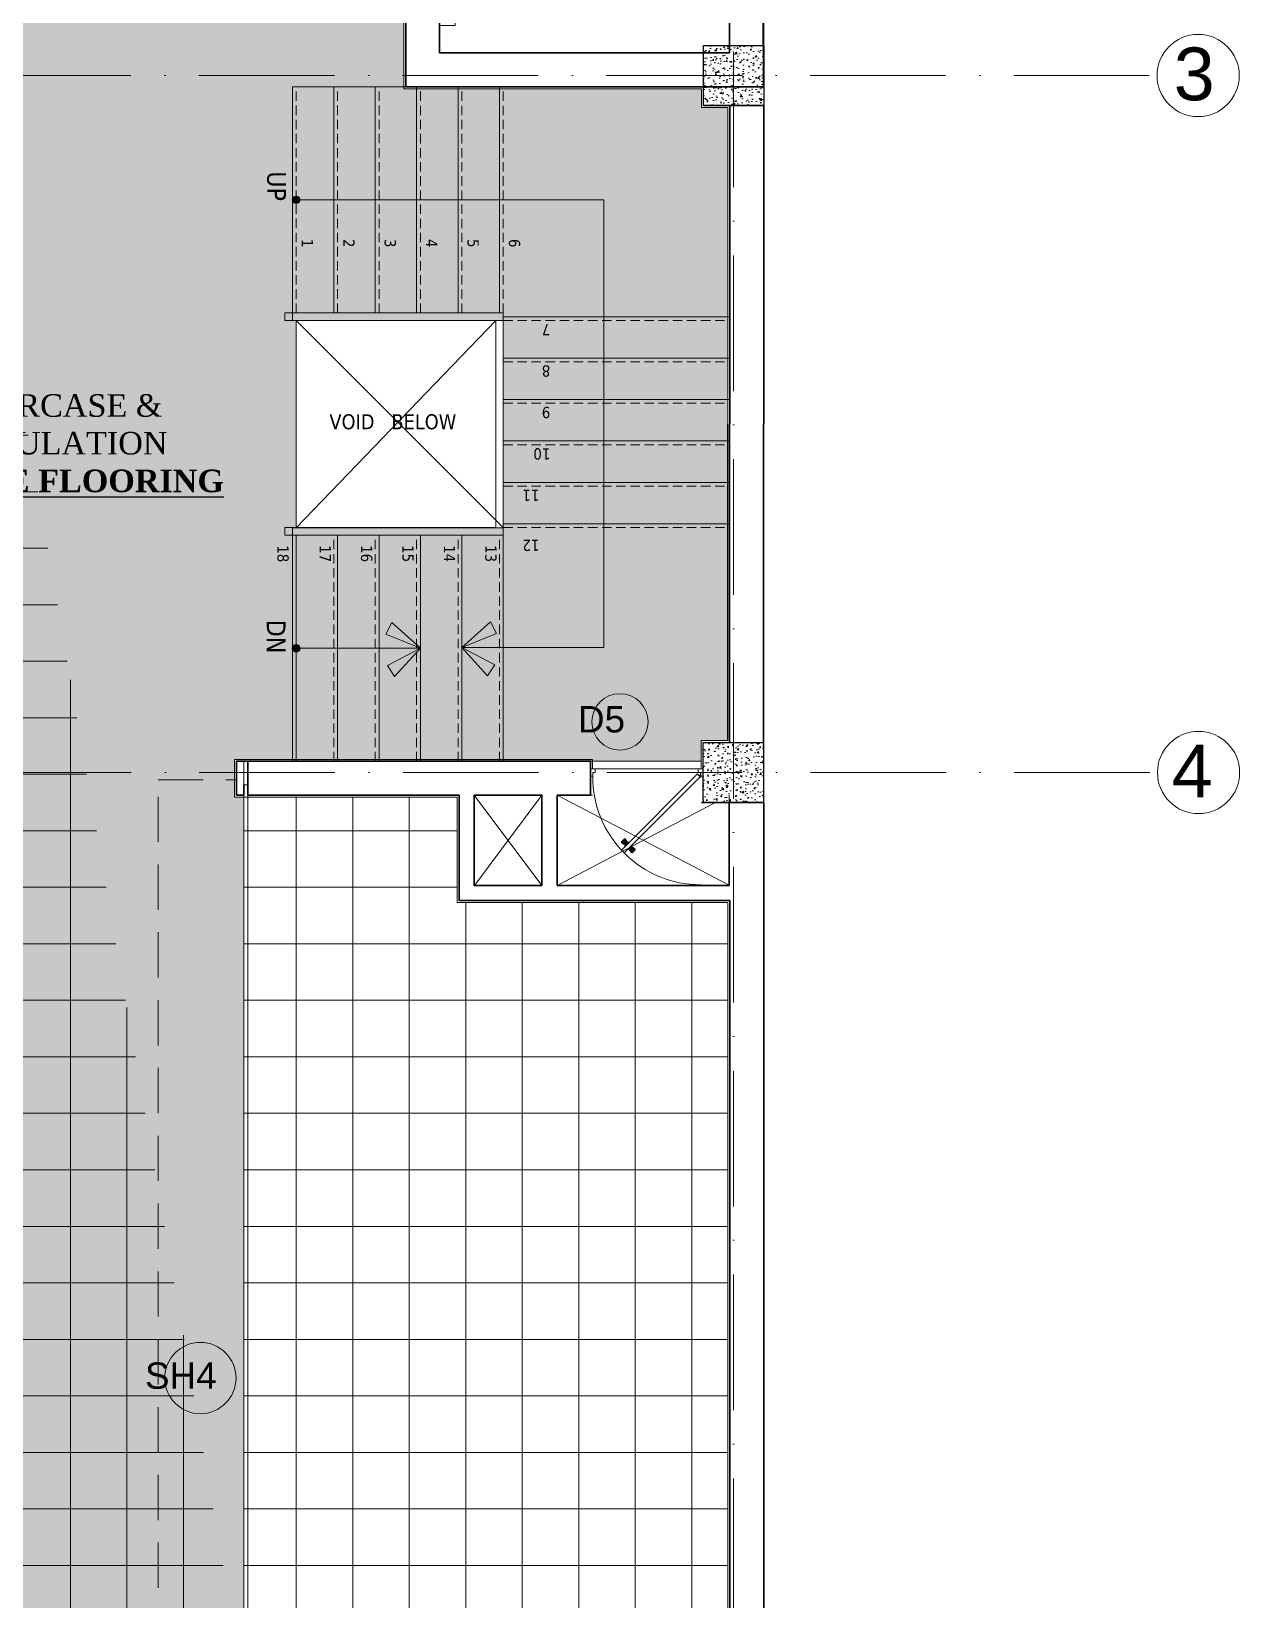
# Model space of a CAD drawing. Header units: inches. Extents: x 10755 to 33653, y -10992 to 10708.
# Drawn here: x 25436.1 to 25757, y -947.6 to -531.4 of the extents above; entities that cross this region are included whole.
import ezdxf

# ---------------------------------------------------------------- set-up
doc = ezdxf.new("R2010")
doc.units = ezdxf.units.IN
doc.header["$MEASUREMENT"] = 0
doc.linetypes.add('ACAD_ISO10W100', pattern=[18, 12, -3, 0, -3])
doc.linetypes.add('HIDDEN', pattern=[0.375, 0.25, -0.125])
for name, color, linetype, lineweight in [('arrow line', 54, 'Continuous', 9), ('centerline', 9, 'ACAD_ISO10W100', 5), ('col', 1, 'Continuous', 30), ('DIMINSION', 5, 'Continuous', 15), ('hatch', 33, 'Continuous', 5), ('hatch 2', 8, 'Continuous', 13), ('hatch room', 33, 'Continuous', 9), ('hatch- rcc', 252, 'Continuous', 5), ('hatch1', 9, 'Continuous', 5), ('L1 furnitures', 252, 'Continuous', 9), ('Pillar', 11, 'Continuous', 25), ('PLASTER', 50, 'Continuous', 9), ('PUERTAS', 7, 'Continuous', 0), ('railing', 33, 'Continuous', 15), ('rs', 102, 'Continuous', 15), ('STAIRCASE', 143, 'Continuous', 15), ('title text 1', 113, 'Continuous', 25), ('tread hidden', 200, 'HIDDEN', 9), ('wall', 1, 'Continuous', 35), ('win sec', 161, 'Continuous', 9)]:
    doc.layers.add(name, color=color, linetype=linetype, lineweight=lineweight)
doc.layers.add('T-TEXT', color=230, linetype='Continuous')
doc.layers.add('text 100', color=4, linetype='Continuous')
doc.layers.get('DIMINSION').off()
doc.styles.add('Prajwal', font='stylu.ttf', dxfattribs={"height": 9})
doc.styles.get("Standard").update_dxf_attribs({"font": 'arial.ttf'})
doc.styles.add('suren', font='times.ttf', dxfattribs={"height": 4})

# ---------------------------------------------------------------- blocks, each defined once
blk = doc.blocks.new('A$C03EF3246')
at = {"layer": 'arrow line'}
for q in [(-16.37, -1.02), (-1.99, -1.02)]:
    blk.add_line((-9.18, 6.21), q, dxfattribs=at)
for points in [[(-16.37, -1.02), (-13.34, -2.78), (-9.18, 6.21)], [(-1.99, -1.02), (-5.01, -2.78), (-9.18, 6.21)]]:
    blk.add_lwpolyline(points, dxfattribs=at)
blk = doc.blocks.new('ETERWEWE')
at = {"layer": 'hatch- rcc', "linetype": 'Continuous', "ltscale": 30}
h = blk.add_hatch(dxfattribs=at)
h.set_pattern_fill('AR-CONC', color=256, scale=0.5, style=0)
h.set_pattern_definition([(50, (0, 0), (3.586300913, -0.313760675), [0.375, -4.125]), (355, (0, 0), (-0.69375667, 3.76096067), [0.3, -3.3]), (100.4514445, (0.299, -0.026), (2.89254423, 3.447199955), [0.31870096, -3.50571056]), (46.1842, (0, 1), (5.33620665, -0.8275964), [0.5625, -6.1875]), (96.6356355, (0.4447, 0.931), (4.67330973, 4.870593), [0.47805171, -5.2585688]), (351.184164, (0, 1), (4.67330973, 4.870593), [0.45, -4.95]), (21, (0.5, 0.75), (2.98453526, -2.013094453), [0.375, -4.125]), (326, (0.5, 0.75), (1.21657666, 3.625750225), [0.3, -3.3]), (71.4514447, (0.7487, 0.5822), (4.20111188, 1.612655764), [0.31870095, -3.50571056]), (37.5, (0, 0), (0.060799277, 1.664469269), [0, -3.26, 0, -3.35, 0, -3.3125]), (7.5, (0, 0), (1.315347687, 1.97205856), [0, -1.91, 0, -3.185, 0, -1.2625]), (327.5, (-1.115, 0), (2.669112181, -0.112774359), [0, -1.25, 0, -3.9, 0, -5.175]), (317.5, (-1.615, 0), (2.915930847, 0.50052491), [0, -1.625, 0, -2.59, 0, -3.675])])
h.paths.add_polyline_path([(159423.23, -3794.58), (159439.23, -3794.58), (159439.23, -3778.58), (159423.23, -3778.58)])
at = {"layer": 'col', "linetype": 'Continuous', "ltscale": 30}
blk.add_lwpolyline([(159423.23, -3794.58), (159423.23, -3778.58), (159439.23, -3778.58), (159439.23, -3794.58), (159423.23, -3794.58)], dxfattribs=at)
blk = doc.blocks.new('rwewrwe')
at = {"layer": 'railing', "linetype": 'Continuous', "ltscale": 30}
blk.add_line((179366.88, -4040.04), (179367.88, -4040.04), dxfattribs=at)
at = {"layer": 'STAIRCASE', "linetype": 'Continuous', "ltscale": 30}
for p, q in [((179345.86, -4031.04), (179345.86, -4031.04)), ((179356.86, -4031.04), (179356.86, -4031.04))]:
    blk.add_line(p, q, dxfattribs=at)
at = {"layer": 'wall', "color": 7, "ltscale": 30}
for p, q in [((179363.96, -3954.19), (179363.96, -3974.31)), ((179458.96, -3954.19), (179363.96, -3954.19)), ((179458.96, -3963.19), (179458.96, -3954.19)), ((179372.96, -3963.19), (179372.96, -3974.31)), ((179372.96, -3963.19), (179449.96, -3963.19)), ((179449.96, -3963.19), (179449.96, -4031.04)), ((179458.96, -4040.04), (179458.96, -3963.19)), ((179363.96, -3974.31), (179372.96, -3974.31)), ((179363.96, -4020.79), (179363.96, -4040.04)), ((179372.96, -4020.79), (179363.96, -4020.79)), ((179372.96, -4020.79), (179372.96, -4031.04)), ((179372.96, -4031.04), (179449.96, -4031.04)), ((179458.96, -4040.04), (179363.96, -4040.04))]:
    blk.add_line(p, q, dxfattribs=at)
at = {"layer": 'wall', "color": 7}
blk.add_line((179372.96, -4020.79), (179363.96, -4020.79), dxfattribs=at)
at = {"layer": 'win sec', "color": 7}
for p, q in [((179377.14, -3970.9), (179372.96, -3970.9)), ((179377.14, -4023.75), (179377.14, -3970.9)), ((179363.96, -3974.31), (179363.96, -4021.66)), ((179372.96, -3974.31), (179372.96, -4021.66)), ((179377.14, -3972.19), (179440.96, -3972.19)), ((179377.14, -3973.44), (179439.71, -3973.44)), ((179377.14, -4020.79), (179439.71, -3973.44)), ((179439.71, -4020.79), (179439.71, -3973.44)), ((179440.96, -4022.04), (179440.96, -3972.19)), ((179377.14, -3979.44), (179439.71, -4020.79)), ((179377.14, -4020.79), (179439.71, -4020.79)), ((179372.96, -4023.75), (179377.14, -4023.75)), ((179377.14, -4022.04), (179440.96, -4022.04)), ((179374.4, -4028.04), (179374.4, -4028.03))]:
    blk.add_line(p, q, dxfattribs=at)
blk = doc.blocks.new('wewerrr')
at = {"layer": 'DIMINSION', "linetype": 'Continuous'}
for p in [(17288.57, -332.81), (17288.57, -332.81), (17288.49, -517.81), (17288.49, -517.81)]:
    blk.add_blockref('ETERWEWE', p, dxfattribs=at)
blk = doc.blocks.new('2ft6in')
at = {"layer": 'PUERTAS', "color": 2}
for p, q in [((0.84, 2.1), (21.02, 22.28)), ((21.71, 21.6), (1.47, 1.37)), ((18.33, 21.76), (18.31, 21.77)), ((21.71, 21.6), (21.02, 22.28)), ((21.18, 18.9), (21.2, 18.89)), ((0, 2), (0, 0)), ((0.6, 2), (0, 2)), ((1.33, 0), (0, 0)), ((0.6, 1.26), (0.6, 2.04)), ((0.67, 1.26), (0.6, 1.26)), ((0.67, 1.26), (0.67, 2.01)), ((0.67, 1), (0.67, 1.26)), ((1.33, 1), (0.67, 1)), ((1.31, 1.53), (0.79, 2.06)), ((1.36, 1.58), (0.81, 2.12)), ((1.36, 1.58), (1.31, 1.53)), ((1.47, 1.37), (1.31, 1.53)), ((1.33, 0), (1.33, 1)), ((28.67, 0), (28.67, 1)), ((28.67, 1), (29.33, 1)), ((28.67, 0), (30, 0)), ((29.33, 1), (29.33, 2)), ((29.33, 2), (30, 2)), ((30, 0), (30, 2))]:
    blk.add_line(p, q, dxfattribs=at)
at = {"layer": 'PUERTAS', "color": 8}
for p, q in [((18.81, 20.78), (18.04, 21.4)), ((18.86, 20.83), (18.08, 21.46)), ((18.95, 20.92), (18.2, 21.58)), ((18.44, 21.9), (18.31, 21.77)), ((19.07, 21.03), (18.34, 21.72)), ((18.44, 21.9), (18.56, 22.02)), ((18.58, 22.01), (18.56, 22.02)), ((19.3, 21.26), (18.61, 22)), ((19.42, 21.38), (18.75, 22.14)), ((19.51, 21.48), (18.88, 22.26)), ((19.55, 21.53), (18.93, 22.3)), ((19.13, 20.8), (19.03, 20.9)), ((19.15, 20.82), (19.05, 20.92)), ((19.19, 20.87), (19.1, 20.96)), ((19.25, 20.93), (19.16, 21.02)), ((19.28, 20.63), (19.32, 20.83)), ((19.4, 21.08), (19.31, 21.17)), ((19.47, 21.15), (19.38, 21.24)), ((19.43, 20.78), (19.4, 20.9)), ((19.51, 21.19), (19.42, 21.28)), ((19.55, 20.91), (19.43, 20.94)), ((19.53, 21.21), (19.44, 21.3)), ((19.7, 21.06), (19.51, 21.01)), ((19.89, 21.24), (19.58, 21.08)), ((20.07, 21.42), (19.64, 21.15)), ((18.91, 20.27), (19.19, 20.69)), ((19.09, 20.44), (19.25, 20.76)), ((19.69, 19.49), (20.12, 19.76)), ((19.87, 19.67), (20.18, 19.83)), ((20.06, 19.85), (20.25, 19.9)), ((20.21, 20), (20.33, 19.97)), ((20.21, 19.38), (20.83, 18.61)), ((20.23, 19.7), (20.32, 19.61)), ((20.25, 19.72), (20.34, 19.63)), ((20.25, 19.43), (20.88, 18.65)), ((20.29, 19.76), (20.38, 19.67)), ((20.33, 20.13), (20.36, 20.01)), ((20.34, 19.53), (21, 18.77)), ((20.36, 19.83), (20.45, 19.74)), ((20.48, 20.28), (20.44, 20.08)), ((20.46, 19.64), (21.14, 18.91)), ((20.5, 19.98), (20.6, 19.89)), ((20.67, 20.47), (20.51, 20.15)), ((20.85, 20.64), (20.57, 20.22)), ((20.57, 20.04), (20.66, 19.95)), ((20.61, 20.09), (20.7, 19.99)), ((20.63, 20.11), (20.72, 20.01)), ((20.69, 19.87), (21.42, 19.19)), ((20.81, 19.99), (21.56, 19.33)), ((20.9, 20.08), (21.68, 19.45)), ((20.95, 20.13), (21.72, 19.51)), ((21.32, 19.01), (21.2, 18.89)), ((21.32, 19.01), (21.44, 19.14)), ((21.43, 19.15), (21.44, 19.14)), ((0, 0), (30, 0))]:
    blk.add_line(p, q, dxfattribs=at)
at = {"layer": 'PUERTAS', "color": 1}
for p, q in [((18.06, 21.44), (18.48, 21.86)), ((18.74, 20.79), (18.06, 21.34)), ((18.08, 21.51), (18.45, 21.88)), ((18.11, 21.49), (18.08, 21.51)), ((18.82, 22.25), (18.45, 21.88)), ((18.9, 22.28), (18.48, 21.86)), ((18.84, 22.23), (18.82, 22.25)), ((18.83, 20.8), (19.18, 21.15)), ((18.92, 20.89), (18.93, 20.88)), ((19.54, 21.59), (18.99, 22.27)), ((19.02, 20.88), (19.24, 21.1)), ((19.12, 20.8), (19.03, 20.89)), ((19.11, 20.79), (19.33, 21.01)), ((19.54, 21.5), (19.18, 21.15)), ((19.45, 21.31), (19.24, 21.1)), ((19.55, 21.22), (19.33, 21.01)), ((19.45, 21.41), (19.45, 21.41)), ((19.54, 21.22), (19.45, 21.31)), ((19.64, 21.23), (19.64, 21.23)), ((19.74, 21.24), (19.73, 21.23)), ((20.12, 21.49), (19.74, 21.24)), ((20.22, 21.48), (20.22, 21.49)), ((18.84, 20.21), (19.1, 20.6)), ((18.85, 20.11), (18.84, 20.12)), ((19.1, 20.7), (19.11, 20.69)), ((19.1, 20.6), (19.1, 20.6)), ((19.53, 19.43), (19.54, 19.42)), ((19.64, 19.42), (20.02, 19.67)), ((20.02, 19.67), (20.03, 19.68)), ((20.12, 19.68), (20.12, 19.68)), ((20.21, 19.69), (20.43, 19.9)), ((20.22, 19.41), (20.57, 19.76)), ((20.22, 19.69), (20.31, 19.6)), ((20.22, 19.32), (20.76, 18.64)), ((20.31, 19.6), (20.52, 19.81)), ((20.31, 19.5), (20.31, 19.5)), ((20.65, 20.12), (20.43, 19.9)), ((20.74, 20.03), (20.52, 19.81)), ((20.93, 20.11), (20.57, 19.76)), ((20.64, 20.11), (20.73, 20.02)), ((20.66, 20.31), (20.65, 20.31)), ((20.65, 20.21), (20.65, 20.22)), ((20.91, 20.7), (20.66, 20.31)), ((20.84, 20.02), (20.83, 20.03)), ((20.86, 18.63), (21.28, 19.05)), ((20.91, 20.8), (20.91, 20.79)), ((20.91, 18.68), (20.94, 18.66)), ((20.94, 18.66), (21.31, 19.03)), ((21.02, 20.12), (21.7, 19.57)), ((21.7, 19.47), (21.28, 19.05)), ((21.67, 19.4), (21.31, 19.03)), ((21.65, 19.42), (21.67, 19.4))]:
    blk.add_line(p, q, dxfattribs=at)
at = {"layer": 'PUERTAS', "color": 2}
for radius in [0.129, 0.0627]:
    blk.add_circle((0.68, 2.14), radius, dxfattribs=at)
at = {"layer": 'PUERTAS', "color": 8}
blk.add_arc((0.68, 2.14), 28.65, 359.7285, 90.0333, dxfattribs=at)
at = {"layer": 'PUERTAS', "color": 1}
for centre, start, end in [((18.94, 22.23), 38.9236, 135), ((18.97, 20.93), 225, 315), ((19.4, 21.36), 315, 45), ((19.49, 21.55), 315, 38.9236), ((19.6, 21.18), 50.2572, 135), ((19.68, 21.28), 230.2572, 315), ((20.17, 21.44), 45, 135), ((18.78, 20.84), 231.0764, 315), ((18.89, 20.16), 135, 225), ((19.16, 20.74), 135, 219.7428), ((19.06, 20.65), 315, 39.7428), ((19.59, 19.47), 225, 315), ((20.07, 19.63), 50.2572, 135), ((20.16, 19.73), 230.2572, 315), ((20.27, 19.36), 135, 218.9236), ((20.35, 19.55), 135, 225), ((20.7, 20.26), 135, 219.7428), ((20.6, 20.17), 315, 39.7428), ((20.78, 19.98), 45, 135), ((20.82, 18.68), 218.9236, 315), ((20.87, 20.75), 315, 45), ((20.98, 20.07), 51.0764, 135), ((21.65, 19.52), 315, 51.0764)]:
    blk.add_arc(centre, 0.0667, start, end, dxfattribs=at)

msp = doc.modelspace()

# ---------------------------------------------------------------- hatches: boundary and pattern name
at = {"layer": 'hatch room'}
h = msp.add_hatch(dxfattribs=at)
h.set_pattern_fill('ANSI37', color=256, scale=120, angle=45, style=0)
h.set_pattern_definition([(90, (12291.465, -12188.553), (-15, 3e-15), []), (180, (12291.465, -12188.553), (-3e-15, -15), [])])
h.paths.add_polyline_path([(25599.028, -459.745), (25535.016, -459.741), (25535.016, -546.093), (25505.432, -546.093), (25505.431, -608.087), (25506.431, -608.087), (25506.419, -663.115), (25505.431, -663.115), (25505.431, -724.593), (25490.073, -724.593), (25490.073, -734.593), (25549.212, -734.593), (25549.212, -762.593), (25621.103, -762.593), (25621.103, -959.593), (25614.103, -959.593), (25614.103, -976.593), (25621.124, -976.593), (25621.115, -1051.547), (25503.073, -1051.59), (25503.073, -1043.593), (25490.073, -1043.593), (25490.073, -1060.594), (25493.075, -1060.591), (25493.091, -1151.593), (25389.156, -1151.593), (25389.156, -1158.593), (25229.156, -1158.593), (25229.156, -1151.593), (25222.215, -1151.593), (25222.161, -992.593), (25241.156, -992.593), (25241.156, -968.593), (25389.156, -968.593), (25389.156, -976.574), (25409.156, -976.594), (25409.156, -959.593), (25389.156, -959.593), (25389.156, -961.593), (25229.156, -961.593), (25229.156, -959.593), (25222.156, -959.593), (25222.156, -753.586), (25409.156, -753.586), (25409.156, -737.593), (25406.156, -737.593), (25406.156, -719.593), (25389.156, -719.605), (25389.156, -743.586), (25304.156, -743.586), (25304.155, -667.579), (25264.155, -667.58), (25264.155, -614.587), (25304.155, -614.587), (25304.156, -546.593), (25389.156, -546.593), (25389.156, -551.593), (25406.156, -551.593), (25406.156, -534.593), (25389.156, -534.593), (25389.156, -536.593), (25229.156, -536.593), (25229.156, -534.593), (25222.156, -534.593), (25222.156, -335.593), (25229.156, -335.593), (25229.156, -318.593), (25222.156, -318.593), (25222.156, -185.593), (25229.158, -185.593), (25229.158, -178.593), (25389.156, -178.593), (25389.156, -185.593), (25396.158, -185.593), (25396.156, -318.593), (25389.156, -318.593), (25389.156, -335.593), (25406.156, -335.593), (25406.156, -178.593), (25515.103, -178.593), (25515.114, -288.035), (25621.104, -288.035), (25621.103, -318.593), (25614.103, -318.593), (25614.103, -335.593), (25621.103, -335.597), (25621.045, -443.736), (25599.028, -443.747)])
h.paths.add_polyline_path([(25409.156, -1060.594), (25409.156, -1043.593), (25396.156, -1043.593), (25396.156, -1060.593)], flags=16)
edge = h.paths.add_edge_path()
edge.add_line((25417.112, -1159.044), (25488.113, -1159.044))
edge.add_line((25488.113, -1159.044), (25488.113, -1151.593))
edge.add_line((25488.113, -1151.593), (25493.091, -1151.593))
edge.add_line((25493.091, -1151.593), (25493.075, -1060.591))
edge.add_line((25493.075, -1060.591), (25490.073, -1060.594))
edge.add_line((25490.073, -1060.594), (25490.073, -1043.593))
edge.add_line((25490.073, -1043.593), (25492.573, -1043.593))
edge.add_line((25492.573, -1043.593), (25492.573, -976.591))
edge.add_line((25492.573, -976.591), (25490.073, -976.594))
edge.add_line((25490.073, -976.594), (25490.073, -959.593))
edge.add_line((25490.073, -959.593), (25492.573, -959.593))
edge.add_line((25492.573, -959.593), (25492.573, -734.593))
edge.add_line((25492.573, -734.593), (25490.073, -734.593))
edge.add_line((25490.073, -734.593), (25490.073, -724.593))
edge.add_line((25490.073, -724.593), (25505.431, -724.593))
edge.add_line((25505.431, -724.593), (25505.431, -663.093))
edge.add_line((25505.431, -663.093), (25506.419, -663.115))
edge.add_line((25506.419, -663.115), (25506.427, -608.087))
edge.add_line((25506.427, -608.087), (25505.432, -608.079))
edge.add_line((25505.432, -608.079), (25505.432, -546.093))
edge.add_line((25505.432, -546.093), (25535.016, -546.096))
edge.add_line((25535.016, -546.096), (25535.016, -469.241))
edge.add_line((25535.016, -469.241), (25532.998, -469.241))
edge.add_line((25532.998, -469.241), (25532.998, -467.241))
edge.add_line((25532.998, -467.241), (25408.174, -467.247))
edge.add_line((25408.174, -467.247), (25408.174, -469.247))
edge.add_line((25408.174, -469.247), (25406.156, -469.247))
edge.add_line((25406.156, -469.247), (25406.156, -473.747))
edge.add_line((25406.156, -473.747), (25404.098, -473.747))
edge.add_line((25404.098, -473.747), (25404.098, -475.765))
edge.add_line((25404.098, -475.765), (25402.098, -475.765))
edge.add_line((25402.098, -475.765), (25402.098, -532.575))
edge.add_line((25402.098, -532.575), (25404.098, -532.575))
edge.add_line((25404.098, -532.575), (25404.098, -534.593))
edge.add_line((25404.098, -534.593), (25406.156, -534.593))
edge.add_line((25406.156, -534.593), (25406.156, -551.593))
edge.add_line((25406.156, -551.593), (25389.156, -551.593))
edge.add_line((25389.156, -551.593), (25389.156, -546.593))
edge.add_line((25389.156, -546.593), (25304.156, -546.593))
edge.add_line((25304.156, -546.593), (25304.156, -614.587))
edge.add_line((25304.156, -614.587), (25299.155, -614.587))
edge.add_line((25299.155, -614.587), (25264.155, -614.587))
edge.add_line((25264.155, -614.587), (25264.155, -667.579))
edge.add_line((25264.155, -667.579), (25304.155, -667.578))
edge.add_line((25304.155, -667.578), (25304.156, -743.586))
edge.add_line((25304.156, -743.586), (25396.156, -743.586))
edge.add_line((25396.156, -743.586), (25396.156, -736.593))
edge.add_line((25396.156, -736.593), (25389.156, -736.593))
edge.add_line((25389.156, -736.593), (25389.145, -719.605))
edge.add_line((25389.145, -719.605), (25406.156, -719.605))
edge.add_line((25406.156, -719.605), (25406.156, -737.593))
edge.add_line((25406.156, -737.593), (25409.156, -737.593))
edge.add_line((25409.156, -737.593), (25409.156, -754.594))
edge.add_line((25409.156, -754.594), (25406.865, -754.594))
edge.add_line((25406.865, -754.594), (25406.657, -959.593))
edge.add_line((25406.657, -959.593), (25409.156, -959.593))
edge.add_line((25409.156, -959.593), (25409.156, -976.594))
edge.add_line((25409.156, -976.594), (25406.656, -976.594))
edge.add_line((25406.656, -976.594), (25406.657, -1043.593))
edge.add_line((25406.657, -1043.593), (25409.156, -1043.593))
edge.add_line((25409.156, -1043.593), (25409.156, -1060.594))
edge.add_line((25409.156, -1060.594), (25406.656, -1060.591))
edge.add_line((25406.656, -1060.591), (25406.656, -1151.593))
edge.add_line((25406.656, -1151.593), (25417.112, -1151.593))
edge.add_line((25417.112, -1151.593), (25417.112, -1159.055))
edge.add_line((25493.573, -959.595), (25503.073, -959.595))
edge.add_line((25503.073, -959.595), (25503.073, -976.595))
edge.add_line((25503.073, -976.595), (25493.573, -976.595))
edge.add_line((25406.156, -469.747), (25406.156, -459.747))
edge.add_line((25396.677, -459.747), (25396.677, -469.747))
edge.add_line((25406.156, -459.747), (25396.677, -459.747))
h = msp.add_hatch(dxfattribs=at)
h.set_pattern_fill('ANSI36', color=256, scale=45, style=0)
h.set_pattern_definition([(45, (12291.465, -12188.553), (2.9831067, 10.938058), [14.0625, -2.8125, 0, -2.8125])])
h.paths.add_polyline_path([(25561.431, -663.098), (25561.431, -608.096), (25505.432, -608.087), (25505.432, -546.096), (25535.103, -546.096), (25535.103, -546.596), (25614.103, -546.596), (25614.103, -551.596), (25621.103, -551.596), (25621.103, -719.596), (25614.024, -719.596), (25614.024, -725.096), (25505.431, -725.096), (25505.431, -663.118)])
edge = h.paths.add_edge_path()
edge.add_line((25417.112, -1159.044), (25488.113, -1159.044))
edge.add_line((25488.113, -1159.044), (25488.113, -1151.593))
edge.add_line((25488.113, -1151.593), (25493.091, -1151.593))
edge.add_line((25493.091, -1151.593), (25493.075, -1060.591))
edge.add_line((25493.075, -1060.591), (25490.073, -1060.594))
edge.add_line((25490.073, -1060.594), (25490.073, -1043.593))
edge.add_line((25490.073, -1043.593), (25492.573, -1043.593))
edge.add_line((25492.573, -1043.593), (25492.573, -976.591))
edge.add_line((25492.573, -976.591), (25490.073, -976.594))
edge.add_line((25490.073, -976.594), (25490.073, -959.593))
edge.add_line((25490.073, -959.593), (25492.573, -959.593))
edge.add_line((25492.573, -959.593), (25492.573, -734.593))
edge.add_line((25492.573, -734.593), (25490.073, -734.593))
edge.add_line((25490.073, -734.593), (25490.073, -724.593))
edge.add_line((25490.073, -724.593), (25505.431, -724.593))
edge.add_line((25505.431, -724.593), (25505.431, -663.093))
edge.add_line((25505.431, -663.093), (25506.419, -663.115))
edge.add_line((25506.419, -663.115), (25506.427, -608.087))
edge.add_line((25506.427, -608.087), (25505.432, -608.079))
edge.add_line((25505.432, -608.079), (25505.432, -546.093))
edge.add_line((25505.432, -546.093), (25535.016, -546.096))
edge.add_line((25535.016, -546.096), (25535.016, -469.241))
edge.add_line((25535.016, -469.241), (25532.998, -469.241))
edge.add_line((25532.998, -469.241), (25532.998, -467.241))
edge.add_line((25532.998, -467.241), (25408.174, -467.247))
edge.add_line((25408.174, -467.247), (25408.174, -469.247))
edge.add_line((25408.174, -469.247), (25406.156, -469.247))
edge.add_line((25406.156, -469.247), (25406.156, -473.747))
edge.add_line((25406.156, -473.747), (25404.098, -473.747))
edge.add_line((25404.098, -473.747), (25404.098, -475.765))
edge.add_line((25404.098, -475.765), (25402.098, -475.765))
edge.add_line((25402.098, -475.765), (25402.098, -532.575))
edge.add_line((25402.098, -532.575), (25404.098, -532.575))
edge.add_line((25404.098, -532.575), (25404.098, -534.593))
edge.add_line((25404.098, -534.593), (25406.156, -534.593))
edge.add_line((25406.156, -534.593), (25406.156, -551.593))
edge.add_line((25406.156, -551.593), (25389.156, -551.593))
edge.add_line((25389.156, -551.593), (25389.156, -546.593))
edge.add_line((25389.156, -546.593), (25304.156, -546.593))
edge.add_line((25304.156, -546.593), (25304.156, -614.587))
edge.add_line((25304.156, -614.587), (25299.155, -614.587))
edge.add_line((25299.155, -614.587), (25264.155, -614.587))
edge.add_line((25264.155, -614.587), (25264.155, -667.579))
edge.add_line((25264.155, -667.579), (25304.155, -667.578))
edge.add_line((25304.155, -667.578), (25304.156, -743.586))
edge.add_line((25304.156, -743.586), (25396.156, -743.586))
edge.add_line((25396.156, -743.586), (25396.156, -736.593))
edge.add_line((25396.156, -736.593), (25389.156, -736.593))
edge.add_line((25389.156, -736.593), (25389.145, -719.605))
edge.add_line((25389.145, -719.605), (25406.156, -719.605))
edge.add_line((25406.156, -719.605), (25406.156, -737.593))
edge.add_line((25406.156, -737.593), (25409.156, -737.593))
edge.add_line((25409.156, -737.593), (25409.156, -754.594))
edge.add_line((25409.156, -754.594), (25406.865, -754.594))
edge.add_line((25406.865, -754.594), (25406.657, -959.593))
edge.add_line((25406.657, -959.593), (25409.156, -959.593))
edge.add_line((25409.156, -959.593), (25409.156, -976.594))
edge.add_line((25409.156, -976.594), (25406.656, -976.594))
edge.add_line((25406.656, -976.594), (25406.657, -1043.593))
edge.add_line((25406.657, -1043.593), (25409.156, -1043.593))
edge.add_line((25409.156, -1043.593), (25409.156, -1060.594))
edge.add_line((25409.156, -1060.594), (25406.656, -1060.591))
edge.add_line((25406.656, -1060.591), (25406.656, -1151.593))
edge.add_line((25406.656, -1151.593), (25417.112, -1151.593))
edge.add_line((25417.112, -1151.593), (25417.112, -1159.055))
at = {"layer": 'Pillar', "ltscale": 100}
h = msp.add_hatch(color=256, dxfattribs=at)
edge = h.paths.add_edge_path()
edge.add_ellipse((25506.432, -576.084), major_axis=(0.707, 0.707), ratio=1, start_angle=315, end_angle=495)
edge.add_ellipse((25506.432, -576.084), major_axis=(0.707, 0.707), ratio=1, start_angle=135, end_angle=315)
h = msp.add_hatch(color=256, dxfattribs=at)
edge = h.paths.add_edge_path()
edge.add_ellipse((25506.432, -576.086), major_axis=(0.707, 0.707), ratio=1, start_angle=135, end_angle=495)
h = msp.add_hatch(color=256, dxfattribs=at)
edge = h.paths.add_edge_path()
edge.add_ellipse((25506.431, -695.091), major_axis=(0.707, 0.707), ratio=1, start_angle=315, end_angle=495)
edge.add_ellipse((25506.431, -695.091), major_axis=(0.707, 0.707), ratio=1, start_angle=135, end_angle=315)
h = msp.add_hatch(color=256, dxfattribs=at)
edge = h.paths.add_edge_path()
edge.add_ellipse((25506.431, -695.093), major_axis=(0.707, 0.707), ratio=1, start_angle=135, end_angle=495)

# ---------------------------------------------------------------- linework, layer by layer
msp.add_arc((25582.499, -762.651), 0.198, 53.30244, 66.05626)
at = {"layer": 'arrow line'}
for p, q in [((25506.432, -576.086), (25588.137, -576.086)), ((25588.137, -576.086), (25588.137, -694.865)), ((25507.431, -695.093), (25539.431, -695.093)), ((25588.137, -694.865), (25550.431, -694.865))]:
    msp.add_line(p, q, dxfattribs=at)
at = {"layer": 'centerline', "ltscale": 3}
for p, q in [((25622.603, -49.847), (25622.603, -1374.078)), ((25733, -543.093), (25117.028, -543.093)), ((25733.114, -728.093), (25117.142, -728.093))]:
    msp.add_line(p, q, dxfattribs=at)
at = {"layer": 'centerline', "linetype": 'Continuous'}
for centre in [(25745.971, -543.093), (25746.085, -728.093)]:
    msp.add_circle(centre, 10.912, dxfattribs=at)
at = {"layer": 'hatch', "linetype": 'Continuous', "ltscale": 30}
for p, q in [((25553.712, -734.103), (25571.712, -758.093)), ((25571.712, -734.091), (25553.796, -758.093)), ((25621.453, -758.009), (25575.712, -734.093)), ((25575.712, -758.093), (25617.647, -736.093))]:
    msp.add_line(p, q, dxfattribs=at)
at = {"layer": 'hatch 2', "ltscale": 30}
for centre, radius in [((25592.419, -714.651), 7.47), ((25480.988, -888.812), 9.47)]:
    msp.add_circle(centre, radius, dxfattribs=at)
at = {"layer": 'hatch1', "linetype": 'Continuous', "ltscale": 30}
for p, q in [((25506.437, -608.079), (25506.419, -663.115)), ((25559.432, -608.093), (25506.419, -663.115)), ((25561.431, -663.093), (25506.437, -608.078))]:
    msp.add_line(p, q, dxfattribs=at)
at = {"layer": 'L1 furnitures', "color": 7, "linetype": 'Continuous', "ltscale": 30}
for p, q in [((25621.453, -758.009), (25621.453, -734.083)), ((25597.453, -758.009), (25621.453, -758.009))]:
    msp.add_line(p, q, dxfattribs=at)
at = {"layer": 'Pillar', "ltscale": 100}
for centre in [(25506.432, -576.086), (25506.431, -695.093)]:
    msp.add_circle(centre, 1, dxfattribs=at)
at = {"layer": 'PLASTER'}
for p, q in [((25621.025, -719.589), (25621.103, -551.596)), ((25585.103, -724.593), (25493.573, -724.593)), ((25585.103, -724.593), (25585.103, -727.093)), ((25549.212, -734.593), (25493.573, -734.593)), ((25549.212, -734.593), (25549.212, -762.593)), ((25585.103, -734.093), (25584.603, -734.093)), ((25614.525, -736.093), (25614.025, -736.093)), ((25549.212, -762.593), (25621.103, -762.593))]:
    msp.add_line(p, q, dxfattribs=at)
for points in [[(25535.016, -459.741), (25535.016, -546.093), (25505.432, -546.093), (25505.431, -608.087), (25506.431, -608.087), (25506.419, -663.115), (25505.431, -663.115), (25505.431, -724.593), (25490.073, -724.593), (25490.073, -734.593), (25549.212, -734.593), (25549.212, -762.593), (25621.103, -762.593), (25621.103, -959.593)], [(25417.112, -1159.044), (25488.113, -1159.044), (25488.113, -1151.593), (25493.091, -1151.593), (25493.075, -1060.591), (25490.073, -1060.594), (25490.073, -1043.593), (25492.573, -1043.593), (25492.573, -976.591), (25490.073, -976.594), (25490.073, -959.593), (25492.573, -959.593), (25492.573, -734.593), (25490.073, -734.593), (25490.073, -724.593), (25505.431, -724.593), (25505.431, -663.093), (25506.419, -663.115), (25506.427, -608.087), (25505.432, -608.079), (25505.432, -546.093), (25535.016, -546.096), (25535.016, -469.241)], [(25544.516, -526.341), (25535.016, -526.341), (25535.016, -546.593), (25614.103, -546.593), (25614.103, -551.593), (25621.103, -551.596)], [(25621.025, -719.589), (25614.025, -719.589), (25614.025, -727.093)], [(25492.573, -734.593), (25490.073, -734.593), (25490.073, -724.593), (25493.573, -724.593)], [(25621.103, -762.593), (25621.103, -959.593), (25614.103, -959.593), (25614.103, -976.593), (25621.124, -976.593)]]:
    msp.add_lwpolyline(points, dxfattribs=at)
msp.add_lwpolyline([(25561.431, -663.098), (25561.431, -608.096), (25505.432, -608.087), (25505.432, -546.096), (25535.103, -546.096), (25535.103, -546.596), (25614.103, -546.596), (25614.103, -551.596), (25621.103, -551.596), (25621.103, -719.596), (25614.024, -719.596), (25614.024, -725.096), (25505.431, -725.096), (25505.431, -663.118)], close=True, dxfattribs=at)
msp.add_lwpolyline([(25561.431, -663.098), (25561.431, -608.096), (25505.432, -608.087), (25505.432, -546.096), (25535.103, -546.096), (25535.103, -546.596), (25614.103, -546.596), (25614.103, -551.596), (25621.103, -551.596), (25621.103, -719.596), (25614.024, -719.596), (25614.024, -725.096), (25505.431, -725.096), (25505.431, -663.118)], close=True, dxfattribs=at)
at = {"layer": 'railing', "linetype": 'Continuous', "ltscale": 30}
for p, q in [((25503.432, -608.078), (25503.432, -606.078)), ((25561.432, -606.093), (25503.432, -606.078)), ((25561.431, -665.093), (25561.432, -606.093)), ((25559.432, -608.093), (25503.432, -608.078)), ((25559.431, -663.093), (25559.432, -608.093)), ((25503.431, -665.093), (25503.431, -663.093)), ((25559.431, -663.093), (25503.431, -663.093)), ((25561.431, -665.093), (25503.431, -665.093))]:
    msp.add_line(p, q, dxfattribs=at)
at = {"layer": 'rs'}
for p, q in [((25492.573, -725.095), (25492.573, -734.093)), ((25493.573, -725.093), (25493.573, -734.093)), ((25492.573, -732.051), (25492.573, -961.434)), ((25493.573, -732.052), (25493.573, -961.434))]:
    msp.add_line(p, q, dxfattribs=at)
at = {"layer": 'rs', "const_width": 0.25}
for points in [[(25492.573, -725.093), (25492.573, -728.093), (25493.573, -728.093), (25493.573, -725.093)], [(25492.573, -725.095), (25492.573, -728.095), (25493.573, -728.095), (25493.573, -725.095)], [(25492.573, -734.093), (25492.573, -731.389), (25493.573, -731.389), (25493.573, -734.093)], [(25492.573, -734.093), (25492.573, -731.389), (25493.573, -731.389), (25493.573, -734.093)]]:
    msp.add_lwpolyline(points, dxfattribs=at)
at = {"layer": 'rs', "linetype": 'HIDDEN', "ltscale": 48}
msp.add_lwpolyline([(25490.573, -962.539), (25469.745, -962.502), (25469.745, -730.006), (25490.573, -730.006)], dxfattribs=at)
at = {"layer": 'STAIRCASE', "linetype": 'Continuous', "ltscale": 30}
for p, q in [((25505.432, -606.079), (25505.432, -546.093)), ((25516.432, -606.082), (25516.432, -546.093)), ((25527.432, -606.085), (25527.432, -546.093)), ((25538.432, -606.088), (25538.432, -546.093)), ((25549.432, -606.091), (25549.432, -546.093)), ((25560.432, -606.093), (25560.432, -546.093)), ((25561.432, -607.093), (25621.432, -607.093)), ((25550.432, -608.093), (25550.432, -608.091)), ((25561.432, -618.093), (25621.432, -618.093)), ((25561.431, -629.093), (25621.432, -629.093)), ((25561.431, -640.093), (25621.432, -640.093)), ((25561.431, -651.093), (25621.432, -651.093)), ((25506.431, -663.102), (25506.431, -663.093)), ((25506.431, -725.093), (25506.431, -665.093)), ((25517.431, -663.093), (25517.431, -663.093)), ((25517.431, -725.093), (25517.431, -665.093)), ((25528.431, -663.093), (25528.431, -663.093)), ((25528.431, -725.093), (25528.431, -665.093)), ((25539.431, -663.093), (25539.431, -663.093)), ((25539.431, -725.093), (25539.431, -665.093)), ((25550.431, -663.093), (25550.431, -663.093)), ((25550.431, -725.093), (25550.431, -665.093)), ((25561.431, -662.093), (25621.432, -662.093)), ((25561.431, -725.093), (25561.431, -665.093))]:
    msp.add_line(p, q, dxfattribs=at)
at = {"layer": 'tread hidden', "ltscale": 10}
for p, q in [((25535.516, -546.093), (25505.432, -546.093)), ((25506.432, -606.079), (25506.432, -546.093)), ((25517.432, -606.082), (25517.432, -546.093)), ((25528.432, -606.085), (25528.432, -546.093)), ((25539.432, -606.088), (25539.432, -546.093)), ((25550.432, -606.091), (25550.432, -546.093)), ((25561.432, -606.093), (25561.432, -546.093)), ((25561.432, -608.093), (25621.432, -608.093)), ((25561.432, -619.093), (25621.432, -619.093)), ((25561.431, -630.093), (25621.432, -630.093)), ((25561.431, -641.093), (25621.432, -641.093)), ((25561.431, -652.093), (25621.432, -652.093)), ((25505.431, -725.093), (25505.431, -665.093)), ((25516.431, -725.093), (25516.431, -665.093)), ((25527.431, -725.093), (25527.431, -665.093)), ((25538.431, -725.093), (25538.431, -665.093)), ((25549.431, -725.093), (25549.431, -665.093)), ((25560.431, -725.093), (25560.431, -665.093)), ((25561.431, -663.093), (25621.432, -663.093))]:
    msp.add_line(p, q, dxfattribs=at)
at = {"layer": 'wall', "linetype": 'Continuous', "ltscale": 30}
for p, q in [((25630.496, -535.093), (25630.603, -335.093)), ((25621.525, -720.089), (25621.603, -551.097)), ((25630.525, -720.093), (25630.603, -551.093)), ((25584.603, -725.093), (25493.573, -725.093)), ((25584.603, -725.093), (25584.603, -734.093)), ((25549.712, -734.093), (25493.573, -734.093)), ((25549.712, -734.093), (25549.712, -762.093)), ((25571.712, -734.093), (25553.712, -734.093)), ((25553.712, -734.093), (25553.712, -758.093)), ((25553.806, -734.093), (25571.805, -734.093)), ((25553.806, -734.097), (25571.712, -734.097)), ((25571.712, -734.097), (25571.712, -758.093)), ((25584.603, -734.093), (25575.712, -734.093)), ((25575.712, -734.093), (25575.712, -758.093)), ((25621.453, -736.093), (25621.453, -758.093)), ((25630.603, -960.093), (25630.603, -736.093)), ((25571.712, -740.935), (25571.712, -746.104)), ((25553.712, -758.093), (25571.712, -758.093)), ((25575.712, -758.093), (25621.453, -758.093)), ((25549.712, -762.093), (25621.603, -762.093)), ((25621.603, -960.093), (25621.603, -762.093))]:
    msp.add_line(p, q, dxfattribs=at)
at = {"layer": 'wall'}
for p, q in [((25493.573, -725.093), (25502.573, -725.093)), ((25493.573, -734.093), (25493.573, -725.093)), ((25493.573, -725.093), (25493.573, -734.093)), ((25502.573, -725.093), (25493.573, -725.093)), ((25493.575, -725.095), (25493.573, -725.095)), ((25493.573, -725.095), (25493.573, -734.093))]:
    msp.add_line(p, q, dxfattribs=at)
at = {"layer": 'wall', "color": 4, "linetype": 'Continuous', "lineweight": 15, "ltscale": 30}
msp.add_lwpolyline([(25506.438, -608.079), (25559.431, -608.079), (25559.431, -663.093), (25506.438, -663.093)], close=True, dxfattribs=at)
at = {"layer": 'wall'}
for points in [[(25492.573, -725.093), (25492.573, -725.093), (25490.573, -725.093), (25490.573, -734.093), (25492.573, -734.093), (25492.573, -731.389)], [(25492.573, -734.093), (25490.573, -734.093), (25490.573, -725.093), (25493.573, -725.093)], [(25493.573, -731.389), (25493.573, -734.093)]]:
    msp.add_lwpolyline(points, dxfattribs=at)

# ---------------------------------------------------------------- block references
at = {"color": 3, "rotation": 180}
msp.add_blockref('2ft6in', (25614.525, -727.093), dxfattribs=at)
at = {"layer": 'DIMINSION', "linetype": 'Continuous'}
for p in [(-133808.627, 3243.489), (-133808.706, 3058.489)]:
    msp.add_blockref('ETERWEWE', p, dxfattribs=at)
at = {"layer": 'STAIRCASE', "extrusion": (0, 0, -1), "zscale": -1, "rotation": 87.09630795632306}
msp.add_blockref('A$C03EF3246', (-25532.766, -686.243), dxfattribs=at)
at = {"layer": 'STAIRCASE', "rotation": 87.09630795799274}
msp.add_blockref('A$C03EF3246', (25557.097, -686.015), dxfattribs=at)
at = {"layer": 'wall', "linetype": 'Continuous'}
for name, p in [('wewerrr', (-151097.193, 3576.303)), ('rwewrwe', (-153828.446, 3493.944))]:
    msp.add_blockref(name, p, dxfattribs=at)

# ---------------------------------------------------------------- texts
at = {"layer": 'T-TEXT', "ltscale": 100, "char_height": 14, "width": 12.94397, "attachment_point": 3, "style": 'suren'}
for s, insert in [('{\\fArial|b0|i0|c0|p34;3}', (25750.377, -535.655)), ('{\\fArial|b0|i0|c0|p34;4}', (25749.853, -720.655))]:
    msp.add_mtext(s, dxfattribs=dict(at, insert=insert))
at = {"layer": 'text 100', "insert": (25441.568, -627.675), "char_height": 6, "width": 110.08563, "attachment_point": 2}
msp.add_mtext('\\A1;\\pxqc;{\\fTimes New Roman|b0|i0|c0|p18;STAIRCASE & CIRCULATION\\P\\pq*;\\fTimes New Roman|b1|i0|c0|p18;\\LMARBLE FLOORING}', dxfattribs=at)
at = {"layer": 'title text 1', "color": 7, "char_height": 5, "width": 6.821210263296961e-13, "attachment_point": 7, "rotation": 270, "style": 'Prajwal'}
for s, insert in [('\\pi-4.137;{\\fTahoma|b0|i0|c0|p34;UP}', (25498.641, -572.643)), ('\\pi-4.137;{\\fTahoma|b0|i0|c0|p34;DN}', (25498.62, -691.654))]:
    msp.add_mtext(s, dxfattribs=dict(at, insert=insert))
at = {"layer": 'title text 1', "attachment_point": 1, "style": 'Prajwal'}
for s, insert, char_height, width, rotation in [('\\pi-2.903;{\\fTahoma|b0|i0|c0|p34;1}', (25510.933, -589.372), 3, 6.480149750132112e-13, 270), ('\\pi-2.903;{\\fTahoma|b0|i0|c0|p34;2}', (25521.933, -589.372), 3, 6.480149750132112e-13, 270), ('\\pi-2.903;{\\fTahoma|b0|i0|c0|p34;3}', (25532.933, -589.372), 3, 6.480149750132112e-13, 270), ('\\pi-2.903;{\\fTahoma|b0|i0|c0|p34;4}', (25543.933, -589.381), 3, 6.480149750132112e-13, 270), ('\\pi-2.903;{\\fTahoma|b0|i0|c0|p34;5}', (25554.933, -589.384), 3, 6.480149750132112e-13, 270), ('\\pi-2.903;{\\fTahoma|b0|i0|c0|p34;6}', (25565.933, -589.372), 3, 6.480149750132112e-13, 270), ('\\pi-2.903;{\\fTahoma|b0|i0|c0|p34;7}', (25571.021, -612.028), 3, 6.480149750132112e-13, 180), ('\\pi-2.903;{\\fTahoma|b0|i0|c0|p34;8}', (25571.021, -623.029), 3, 6.480149750132112e-13, 180), ('\\pi-2.903;{\\fTahoma|b0|i0|c0|p34;9}', (25571.021, -634.029), 3, 6.480149750132112e-13, 180), ('\\pi-2.903;{\\fTahoma|b0|i0|c0|p34;10}', (25571.021, -645.029), 3, 6.480149750132112e-13, 180), ('\\pi-6.48e-013,l6.48e-013;{\\fTahoma|b0|i0|c0|p34;11}', (25571.021, -656.029), 3, 6.480149750132112e-13, 180), ('\\pi-2.903;{\\fTahoma|b0|i0|c0|p34;18}', (25504.439, -670.689), 3, 6.480149750132112e-13, 270), ('\\pi-2.903;{\\fTahoma|b0|i0|c0|p34;17}', (25515.65, -670.643), 3, 6.480149750132112e-13, 270), ('\\pi-2.903;{\\fTahoma|b0|i0|c0|p34;16}', (25526.65, -670.643), 3, 6.480149750132112e-13, 270), ('\\pi-2.903;{\\fTahoma|b0|i0|c0|p34;15}', (25537.65, -670.643), 3, 6.480149750132112e-13, 270), ('\\pi-2.903;{\\fTahoma|b0|i0|c0|p34;14}', (25548.65, -670.643), 3, 6.480149750132112e-13, 270), ('\\pi-2.903;{\\fTahoma|b0|i0|c0|p34;13}', (25559.65, -670.643), 3, 6.480149750132112e-13, 270), ('\\pi-6.48e-013,l6.48e-013;{\\fTahoma|b0|i0|c0|p34;12}', (25571.021, -669.286), 3, 6.480149750132112e-13, 180), ('\\pi-5.632;{\\fArial|b0|i0|c0|p34;D5}', (25586.915, -710.435), 7, 6.48014975013211e-13, 359.95632), ('\\pi-5.632;{\\fArial|b0|i0|c0|p34;SH4}', (25471.921, -884.664), 7, 6.48014975013211e-13, 359.95632)]:
    msp.add_mtext(s, dxfattribs=dict(at, insert=insert, char_height=char_height, width=width, rotation=rotation))
at = {"layer": 'title text 1', "color": 7, "insert": (25518.566, -637.058), "char_height": 4, "width": 42.84158, "attachment_point": 7, "style": 'Prajwal'}
msp.add_mtext('\\pi-3.309;{\\fTahoma|b0|i0|c0|p34;VOID   BELOW}', dxfattribs=at)

doc.saveas('drawing.dxf')
